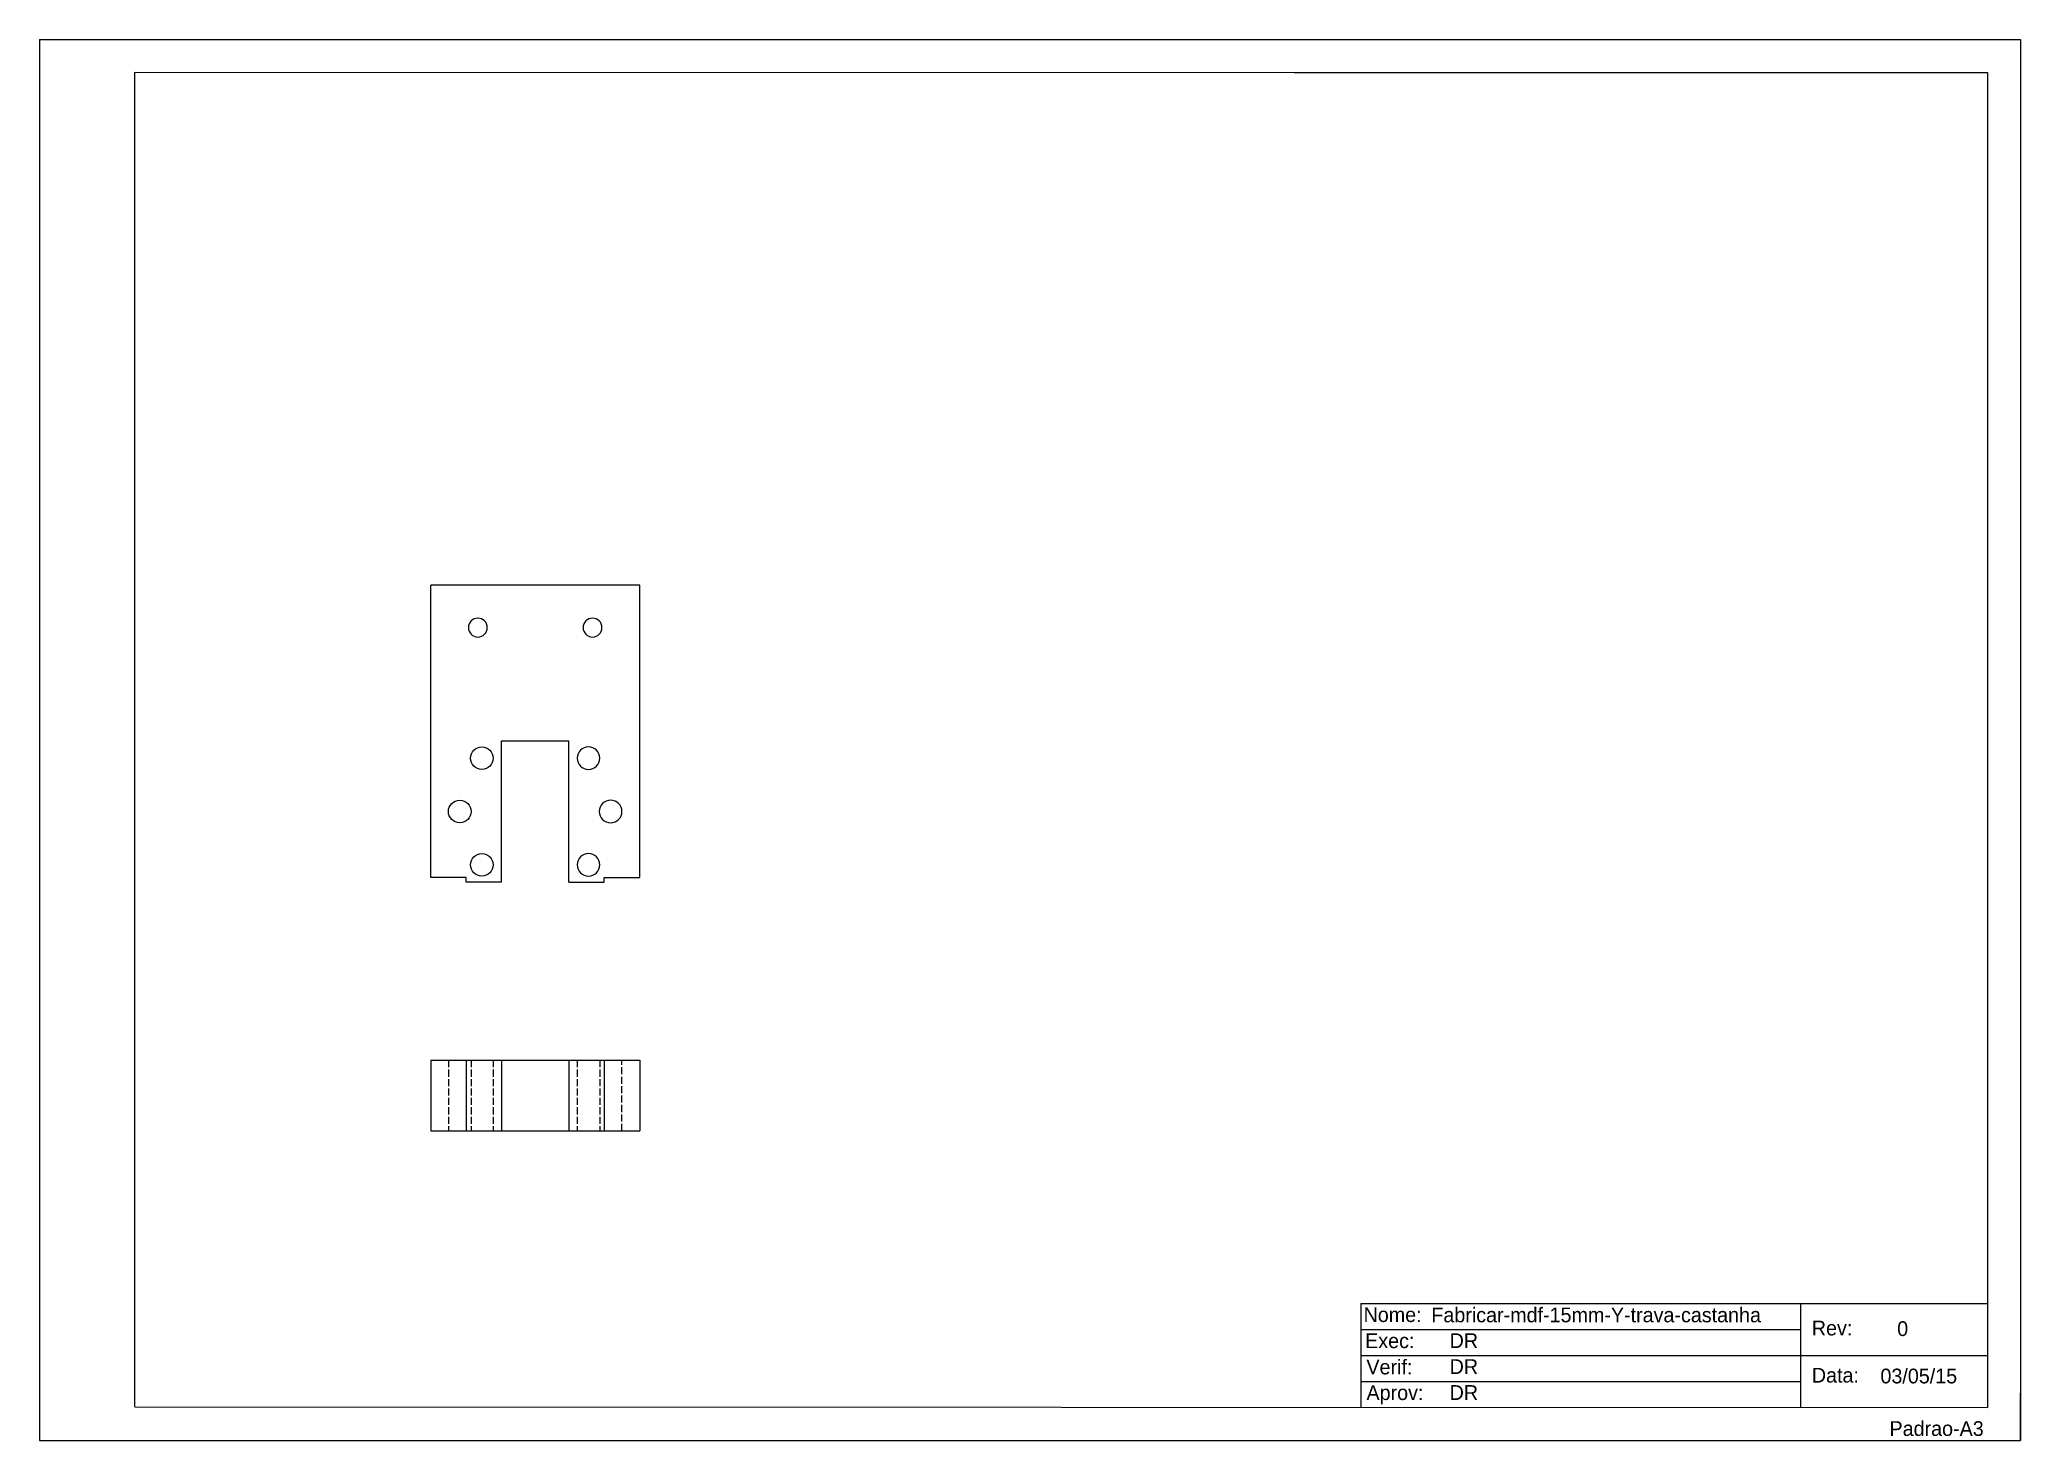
# Model space of a CAD drawing. Extents: x -83 to 337, y -118 to 179.
import ezdxf

# ---------------------------------------------------------------- set-up
doc = ezdxf.new("R2010")
doc.units = 0
for name, pattern in [('AVEVASHORTDASHED', [2, 1.5, -0.5]), ('AVEVASOLID', [2.25, 2.25]), ('AVEVASOLIDXWIDE', [2.25, 2.25])]:
    doc.linetypes.add(name, pattern=pattern)
doc.layers.get('0').update_dxf_attribs({"linetype": 'CONTINUOUS'})
doc.layers.add('-11', color=7, linetype='CONTINUOUS')
doc.layers.add('-300', color=7, linetype='CONTINUOUS')

msp = doc.modelspace()

# ---------------------------------------------------------------- linework, layer by layer
at = {"layer": '-11', "color": 253, "linetype": 'AVEVASOLID'}
msp.add_line((183.07, 171.66), (330.07, 171.66), dxfattribs=at)
at = {"layer": '-300', "color": 92, "linetype": 'AVEVASOLID'}
for p, q in [((-82.93, 178.66), (-82.93, -118.34)), ((-82.93, 178.66), (337.07, 178.66)), ((-82.93, 178.66), (337.07, 178.66)), ((-82.93, 178.66), (-82.93, -118.34)), ((337.07, 178.66), (337.07, -118.34)), ((337.07, 178.66), (337.07, -118.34)), ((197.19, -89.34), (197.19, -111.34)), ((197.19, -89.34), (197.19, -111.34)), ((290.52, -111.34), (290.52, -89.34)), ((290.52, -111.34), (290.52, -89.34)), ((197.19, -94.84), (290.52, -94.84)), ((197.19, -94.84), (290.52, -94.84)), ((197.19, -100.34), (290.52, -100.34)), ((197.19, -100.34), (290.52, -100.34)), ((290.52, -100.34), (322.11, -100.34)), ((290.52, -100.34), (330.07, -100.34)), ((197.19, -105.84), (290.52, -105.84)), ((197.19, -105.84), (290.52, -105.84)), ((-82.93, -118.34), (337.07, -118.34)), ((-82.93, -118.34), (337.07, -118.34))]:
    msp.add_line(p, q, dxfattribs=at)
at = {"layer": '-300', "color": 92, "linetype": 'AVEVASOLIDXWIDE'}
for p, q in [((-62.74, -111.24), (-62.74, 171.76)), ((-62.74, 171.76), (330.07, 171.66)), ((330.07, 171.66), (330.07, -111.34)), ((197.19, -89.34), (293.79, -89.34)), ((197.19, -89.34), (330.07, -89.34)), ((337.07, -118.34), (337.07, -108.34)), ((337.07, -118.34), (337.07, -108.34)), ((-62.74, -111.24), (330.07, -111.34)), ((327.07, -118.34), (337.07, -118.34)), ((327.07, -118.34), (337.07, -118.34))]:
    msp.add_line(p, q, dxfattribs=at)
for p, q in [((0, 1), (0, 63)), ((44.31, 63), (0, 63)), ((44.31, 1), (44.31, 63)), ((15, 30), (29.31, 30)), ((15, 0), (15, 30)), ((29.31, 0), (29.31, 30)), ((7.5, 1), (0, 1)), ((7.5, 0), (7.5, 1)), ((15, 0), (7.5, 0)), ((29.31, 0), (36.81, 0)), ((36.81, 1), (44.31, 1)), ((36.81, 0), (36.81, 1)), ((0, -37.72), (44.31, -37.72)), ((0, -37.72), (0, -52.72)), ((7.5, -37.72), (7.5, -52.72)), ((15, -37.72), (15, -52.72)), ((29.31, -37.72), (29.31, -52.72)), ((36.81, -37.72), (36.81, -52.72)), ((44.31, -37.72), (44.31, -52.72)), ((0, -52.72), (44.31, -52.72))]:
    msp.add_line(p, q)
at = {"linetype": 'AVEVASHORTDASHED'}
for p, q in [((3.75, -37.72), (3.75, -52.72)), ((8.55, -37.72), (8.55, -52.72)), ((13.24, -37.72), (13.24, -52.72)), ((31.07, -37.72), (31.07, -52.72)), ((35.87, -37.72), (35.87, -52.72)), ((40.55, -52.72), (40.55, -37.72))]:
    msp.add_line(p, q, dxfattribs=at)
at = {"extrusion": (-1.20041e-14, -5.66321e-14, -1)}
msp.add_circle((-10, 54), 2, dxfattribs=at)
at = {"extrusion": (-9.3909e-16, -3.7784e-14, -1)}
msp.add_circle((-34.31, 54), 2, dxfattribs=at)
for centre in [(10.84, 26.31), (6.15, 15), (10.84, 3.69)]:
    msp.add_circle(centre, 2.4)
at = {"extrusion": (-1.17499e-15, -3.64431e-14, -1)}
msp.add_circle((-33.47, 26.31), 2.4, dxfattribs=at)
at = {"extrusion": (-5.91175e-16, -3.63346e-14, -1)}
msp.add_circle((-38.15, 15), 2.4, dxfattribs=at)
at = {"extrusion": (3.08851e-14, -2.82174e-14, -1)}
msp.add_circle((-33.47, 3.69), 2.4, dxfattribs=at)

# ---------------------------------------------------------------- texts
at = {"layer": '-300', "color": 92, "linetype": 'CONTINUOUS'}
for s, p in [('Nome:', (197.8, -93.24)), ('Exec:', (198.14, -98.78)), ('Rev:', (292.85, -96.08)), ('Verif:', (198.4, -104.34)), ('Data:', (292.85, -106.08)), ('Aprov:', (198.42, -109.78))]:
    msp.add_text(s, height=3.125, dxfattribs=at).set_placement(p)
at = {"layer": '-300', "color": 7, "linetype": 'CONTINUOUS'}
for s, height, p in [('Fabricar-mdf-15mm-Y-trava-castanha', 3.125, (212.17, -93.3)), ('DR', 3.125, (216.05, -98.75)), ('0', 3.13, (310.95, -96.21)), ('DR', 3.125, (216.05, -104.25)), ('03/05/15', 3.125, (307.4, -106.25)), ('DR', 3.125, (216.05, -109.75)), ('Padrao-A3', 3.125, (309.32, -117.39))]:
    msp.add_text(s, height=height, dxfattribs=at).set_placement(p)

doc.saveas('drawing.dxf')
